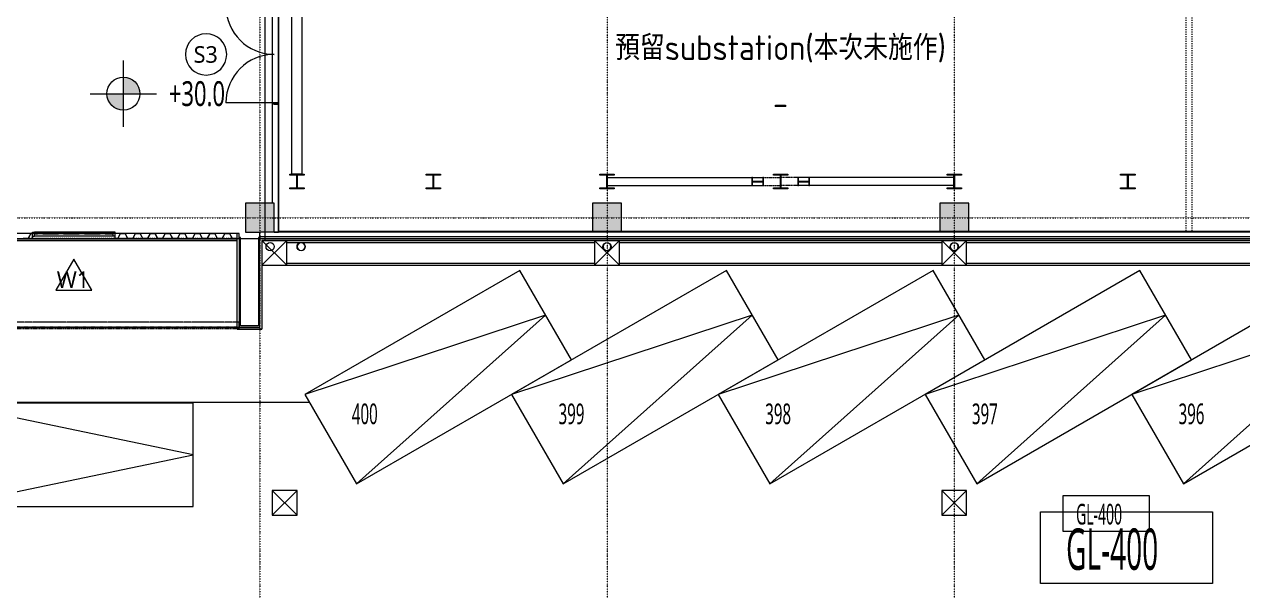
# Model space of a CAD drawing. Extents: x -76427 to 292734, y -42117 to 131250.
# Drawn here: x 12304 to 41777, y -9022 to 4677 of the extents above; entities that cross this region are included whole.
import ezdxf
from ezdxf.enums import TextEntityAlignment as Align

# ---------------------------------------------------------------- set-up
doc = ezdxf.new("R2010")
doc.units = 0
doc.header["$LTSCALE"] = 10
for name, pattern in [('H12PL1$0$DOTK1', [0.01, 0.005, -0.005]), ('H12PL1$0$HIDDEN', [0.4, 0.3, -0.1]), ('H12PL1$0$JJP_三點線', [0.9, 0.3, -0.15, 0, -0.15, 0, -0.15, 0, -0.15]), ('H12PL1$0$JJP_虛線(退縮線、投影線、地下室範圍、非屬本工程、圖面分區)', [0.45, 0.3, -0.15]), ('XFM7P10ICA$0$H12PL1$0$HIDDEN', [0.4, 0.3, -0.1]), ('XFM7P10ICA$0$H12PL1$0$JJP_三點線', [0.9, 0.3, -0.15, 0, -0.15, 0, -0.15, 0, -0.15]), ('XFM7P10ICA$0$H12PL1$0$JJP_虛線(退縮線、投影線、地下室範圍、非屬本工程、圖面分區)', [0.45, 0.3, -0.15]), ('XFM7P10ICA$0$H12PL1$0$TAI_虛線', [5.644, 2.822, -2.822])]:
    doc.linetypes.add(name, pattern=pattern)
for name, color, linetype in [('H12PL1$0$A-LABEL-HIGH.200K', 252, 'Continuous'), ('H12PL1$0$A-OBJE-MEP', 252, 'Continuous'), ('H12PL1$0$A-WALL-EX', 252, 'Continuous'), ('H12PL1$0$A-WALL-IN', 252, 'Continuous'), ('H12PL1$0$Hattch', 252, 'Continuous'), ('H12PL1$0$L10_14_200_LEVEL', 252, 'Continuous'), ('H12PL1$0$L10_14_DRAN', 252, 'Continuous'), ('H12PL1$0$L10_14_KABE1', 252, 'Continuous'), ('H12PL1$0$L10_14_LEVEL', 252, 'Continuous'), ('H12PL1$0$L10_14_PKG', 252, 'Continuous'), ('H12PL1$0$L10_14_PKG-NN', 252, 'Continuous'), ('H12PL1$0$L10_14_SIAGE2', 252, 'Continuous'), ('H12PL1$0$L10_14_SITE', 252, 'Continuous'), ('H12PL1$0$L10_14_SUGATA3', 252, 'Continuous'), ('H12PL1$0$L10_14_SUGATA4', 252, 'Continuous'), ('H12PL1$0$L10_14_SUGATAD', 252, 'Continuous'), ('H12PL1$0$S-BEAM-SHOW.200K', 252, 'Continuous'), ('H12PL1$0$S-COL', 252, 'Continuous'), ('H12PL1$0$S-COL.200K', 252, 'Continuous'), ('H12PL1$0$S-FNDN', 252, 'Continuous'), ('H12PL1$0$S-GRID', 252, 'Continuous'), ('H12PL1$0$S-SLAB-SHOW.200K', 252, 'Continuous'), ('H12PL1$0$Window', 252, 'Continuous'), ('XFM7P10ICA$0$H12PL1$0$A-OBJE-MEP', 252, 'Continuous'), ('XFM7P10ICA$0$H12PL1$0$A-WALL-EX', 252, 'Continuous'), ('XFM7P10ICA$0$H12PL1$0$A-WALL-IN', 252, 'Continuous'), ('XFM7P10ICA$0$H12PL1$0$A-WALL-IN-200K.200K', 252, 'Continuous'), ('XFM7P10ICA$0$H12PL1$0$A-ZONE', 252, 'Continuous'), ('XFM7P10ICA$0$H12PL1$0$D label', 252, 'Continuous'), ('XFM7P10ICA$0$H12PL1$0$Door', 252, 'Continuous'), ('XFM7P10ICA$0$H12PL1$0$Hattch', 252, 'Continuous'), ('XFM7P10ICA$0$H12PL1$0$L-ROAD', 252, 'Continuous'), ('XFM7P10ICA$0$H12PL1$0$S-COL', 252, 'Continuous'), ('XFM7P10ICA$0$H12PL1$0$S-FNDN', 252, 'Continuous'), ('XFM7P10ICA$0$H12PL1$0$S-GRID', 252, 'Continuous'), ('XFM7P10ICA$0$H12PL1$0$W label', 252, 'Continuous'), ('XFM7P10ICA$0$H12PL1$0$Window', 252, 'Continuous')]:
    doc.layers.add(name, color=color, linetype=linetype)
doc.styles.add('H12PL1$0$Standard', font='', dxfattribs={"width": 0.8})
doc.styles.add('XFM7P10ICA$0$H12PL1$0$Standard', font='isocp.shx', dxfattribs={"bigfont": 'chineset.shx'})
doc.styles.get('H12PL1$0$Standard').set_extended_font_data('Microsoft JhengHei')

# ---------------------------------------------------------------- blocks, each defined once
blk = doc.blocks.new('XFM7P10ICA$0$H12PL1')
at = {"layer": 'XFM7P10ICA$0$H12PL1$0$Hattch', "linetype": 'Continuous', "lineweight": 0}
for points in [[(18450, 2750), (18450, 2782), (18350, 2782), (18350, 2750)], [(17650, -350), (18000, -350), (18350, -350), (18350, 350), (17650, 350)], [(26050, 350), (26050, -350), (26750, -350), (26750, 350)], [(34450, 350), (34450, -350), (35150, -350), (35150, 350)]]:
    blk.add_hatch(color=256, dxfattribs=at).paths.add_polyline_path(points)
at = {"layer": 'XFM7P10ICA$0$H12PL1$0$A-OBJE-MEP', "lineweight": 0, "flags": 128}
for points in [[(19095, -700, 1), (18905, -700, 1)], [(26495, -700, 1), (26305, -700, 1)], [(34895, -700, 1), (34705, -700, 1)]]:
    blk.add_lwpolyline(points, format="xyb", close=True, dxfattribs=at)
at = {"layer": 'XFM7P10ICA$0$H12PL1$0$A-OBJE-MEP', "lineweight": 0}
for centre in [(19000, -700), (26400, -700), (34800, -700)]:
    blk.add_circle(centre, 100, dxfattribs=at)
at = {"layer": 'XFM7P10ICA$0$H12PL1$0$A-WALL-EX', "lineweight": 0}
for p, q in [((12500, -500), (12500, -380)), ((14500, -380), (12500, -380)), ((12500, -500), (14500, -500)), ((14500, -500), (14500, -380)), ((68150, -465), (18000, -465))]:
    blk.add_line(p, q, dxfattribs=at)
at = {"layer": 'XFM7P10ICA$0$H12PL1$0$A-WALL-EX', "linetype": 'XFM7P10ICA$0$H12PL1$0$JJP_虛線(退縮線、投影線、地下室範圍、非屬本工程、圖面分區)', "lineweight": 0}
blk.add_line((-380, -2649.97), (17500, -2649.97), dxfattribs=at)
at = {"layer": 'XFM7P10ICA$0$H12PL1$0$A-WALL-EX', "lineweight": 0, "flags": 128}
for points in [[(12500, -380), (-380, -380)], [(-380, -500), (12500, -500)], [(17450, -380), (14500, -380)], [(14500, -500), (17450, -500)], [(17450, -500), (17450, -380)], [(17535, -482.5), (17500, -482.5)], [(17500, -482.5), (17500, -2615)], [(17535, -2615), (17535, -482.5)], [(18000, -482.5), (17965, -482.5)], [(17965, -482.5), (17965, -2615)], [(68150, -350), (18000, -350)], [(18000, -465), (18000, -350)], [(18000, -482.5), (18000, -465)], [(18000, -500), (68150, -500)], [(18000, -2650), (18000, -500)], [(17500, -2650), (17535, -2650)], [(17965, -2615), (17535, -2615)], [(17535, -2650), (17965, -2650)], [(17965, -2650), (18000, -2650)]]:
    blk.add_lwpolyline(points, dxfattribs=at)
at = {"layer": 'XFM7P10ICA$0$H12PL1$0$A-WALL-EX', "linetype": 'XFM7P10ICA$0$H12PL1$0$JJP_虛線(退縮線、投影線、地下室範圍、非屬本工程、圖面分區)', "lineweight": 0, "flags": 128}
for points in [[(-500, -2650), (17500, -2650)], [(17500, -2529.97), (-380, -2529.97)], [(17450, -2530), (-380, -2530)], [(17500, -2530), (-380, -2530)], [(-380, -2650), (17450, -2650)], [(17450, -2650), (17450, -2530)], [(17500, -2649.97), (17500, -2529.97)], [(17500, -2680), (17500, -2530)], [(17500, -2650), (17500, -2649.97)], [(-530, -2680), (17500, -2680)]]:
    blk.add_lwpolyline(points, dxfattribs=at)
at = {"layer": 'XFM7P10ICA$0$H12PL1$0$A-WALL-IN', "lineweight": 0}
for p, q in [((18300, 2750), (18300, 2707)), ((18350, 2750), (18300, 2750)), ((18450, 2750), (18350, 2750)), ((18450, 2750), (18450, 2707))]:
    blk.add_line(p, q, dxfattribs=at)
at = {"layer": 'XFM7P10ICA$0$H12PL1$0$A-WALL-IN', "lineweight": 0, "flags": 128}
for points in [[(18300, 2750), (18300, 350)], [(18450, -350), (18450, 2750)], [(18350, -350), (18450, -350)]]:
    blk.add_lwpolyline(points, dxfattribs=at)
at = {"layer": 'XFM7P10ICA$0$H12PL1$0$A-WALL-IN-200K.200K', "linetype": 'XFM7P10ICA$0$H12PL1$0$TAI_虛線', "lineweight": 0}
for points in [[(40400, 15400), (40400, -350)], [(40550, 15400), (40550, -350)]]:
    blk.add_lwpolyline(points, dxfattribs=at)
at = {"layer": 'XFM7P10ICA$0$H12PL1$0$D label', "lineweight": 0, "flags": 128}
blk.add_lwpolyline([(16700, 4450, 1), (16700, 3450, 1)], format="xyb", close=True, dxfattribs=at)
at = {"layer": 'XFM7P10ICA$0$H12PL1$0$Door', "lineweight": 0}
for p, q in [((18350, 2782), (17182, 2782)), ((18350, 2750), (18300, 2750)), ((18350, 2750), (18300, 2750)), ((18300, 2750), (18300, 2707)), ((18300, 2750), (18300, 2707)), ((18450, 2782), (18350, 2782)), ((18350, 2782), (18350, 2750)), ((18350, 2750), (18450, 2750)), ((18450, 2750), (18350, 2750)), ((18450, 2750), (18350, 2750)), ((18450, 2750), (18450, 2782)), ((18450, 2750), (18450, 2707)), ((18450, 2750), (18450, 2707))]:
    blk.add_line(p, q, dxfattribs=at)
for centre, start, end in [((18350, 5118), 180, 270), ((18350, 2782), 90, 180)]:
    blk.add_arc(centre, 1168, start, end, dxfattribs=at)
at = {"layer": 'XFM7P10ICA$0$H12PL1$0$Hattch', "lineweight": 0}
for p, q in [((12276.34, -498.32), (12398.02, -498.32)), ((12457.18, -380), (12398.02, -498.32)), ((12458.22, -381.68), (12399.06, -500)), ((12458.22, -381.68), (12500, -381.68)), ((14500, -498.32), (14564.25, -498.32)), ((14623.41, -380), (14564.25, -498.32)), ((14624.45, -381.68), (14565.29, -500)), ((14624.45, -381.68), (14742.37, -381.68)), ((14742.37, -381.68), (14801.53, -500)), ((14743.41, -380), (14802.57, -498.32)), ((14926.33, -500), (14802.57, -500)), ((14803.61, -498.32), (14925.29, -498.32)), ((14984.45, -380), (14925.29, -498.32)), ((14985.49, -381.68), (14926.33, -500)), ((14984.45, -380), (15104.45, -380)), ((14985.49, -381.68), (15103.41, -381.68)), ((15103.41, -381.68), (15162.57, -500)), ((15104.45, -380), (15163.61, -498.32)), ((15287.37, -500), (15163.61, -500)), ((15164.65, -498.32), (15286.33, -498.32)), ((15345.49, -380), (15286.33, -498.32)), ((15346.53, -381.68), (15287.37, -500)), ((15345.49, -380), (15465.49, -380)), ((15346.53, -381.68), (15464.45, -381.68)), ((15464.45, -381.68), (15523.61, -500)), ((15465.49, -380), (15524.65, -498.32)), ((15648.4, -500), (15524.65, -500)), ((15525.69, -498.32), (15647.37, -498.32)), ((15706.53, -380), (15647.37, -498.32)), ((15707.56, -381.68), (15648.4, -500)), ((15706.53, -380), (15826.53, -380)), ((15707.56, -381.68), (15825.49, -381.68)), ((15825.49, -381.68), (15884.65, -500)), ((15826.53, -380), (15885.69, -498.32)), ((16009.44, -500), (15885.69, -500)), ((15886.72, -498.32), (16008.4, -498.32)), ((16067.56, -380), (16008.4, -498.32)), ((16068.6, -381.68), (16009.44, -500)), ((16067.56, -380), (16187.56, -380)), ((16068.6, -381.68), (16186.53, -381.68)), ((16186.53, -381.68), (16245.69, -500)), ((16187.56, -380), (16246.72, -498.32)), ((16370.48, -500), (16246.72, -500)), ((16247.76, -498.32), (16369.44, -498.32)), ((16428.6, -380), (16369.44, -498.32)), ((16429.64, -381.68), (16370.48, -500)), ((16428.6, -380), (16548.6, -380)), ((16429.64, -381.68), (16547.56, -381.68)), ((16547.56, -381.68), (16606.72, -500)), ((16548.6, -380), (16607.76, -498.32)), ((16731.52, -500), (16607.76, -500)), ((16608.8, -498.32), (16730.48, -498.32)), ((16789.64, -380), (16730.48, -498.32)), ((16790.68, -381.68), (16731.52, -500)), ((16789.64, -380), (16909.64, -380)), ((16790.68, -381.68), (16908.6, -381.68)), ((16908.6, -381.68), (16967.76, -500)), ((16909.64, -380), (16968.8, -498.32)), ((17092.56, -500), (16968.8, -500)), ((16969.84, -498.32), (17091.52, -498.32)), ((17150.68, -380), (17091.52, -498.32)), ((17151.72, -381.68), (17092.56, -500)), ((17150.68, -380), (17270.68, -380)), ((17151.72, -381.68), (17269.64, -381.68)), ((17269.64, -381.68), (17328.8, -500)), ((17270.68, -380), (17329.84, -498.32)), ((17330.88, -498.32), (17450, -498.32))]:
    blk.add_line(p, q, dxfattribs=at)
at = {"layer": 'XFM7P10ICA$0$H12PL1$0$L-ROAD', "lineweight": 0, "flags": 128}
blk.add_lwpolyline([(151150, -2700), (127250, -2700), (127250, -4120), (126650, -4120), (126650, -552.88), (77100, -552.88), (77100, -3810), (68100, -3810), (68100, -552.88), (18050, -552.88), (18050, -2700), (17450, -2700), (17450, -552.88), (-550, -552.88), (-550, -4462.88), (-15800, -4460), (-15800, -9999.44), (244200.03, -10064.78)], dxfattribs=at)
at = {"layer": 'XFM7P10ICA$0$H12PL1$0$S-COL', "lineweight": 0, "flags": 128}
for points in [[(18350, -350), (18350, 350), (17650, 350), (17650, -350), (18000, -350)], [(26750, -350), (26750, 350), (26050, 350), (26050, -350)], [(35150, -350), (35150, 350), (34450, 350), (34450, -350)]]:
    blk.add_lwpolyline(points, dxfattribs=at)
at = {"layer": 'XFM7P10ICA$0$H12PL1$0$S-FNDN', "lineweight": 0, "flags": 128}
blk.add_lwpolyline([(17700, 15300), (-480.5, 15300), (-480.5, -500), (93900, -500), (93900, 74700), (17700, 74700)], close=True, dxfattribs=at)
at = {"layer": 'XFM7P10ICA$0$H12PL1$0$S-GRID', "linetype": 'XFM7P10ICA$0$H12PL1$0$JJP_三點線', "lineweight": 0}
for p, q in [((18000, 128250), (18000, -28000)), ((26400, 128250), (26400, -28000)), ((34800, 128250), (34800, -28000)), ((-29000, 0), (289600, 0))]:
    blk.add_line(p, q, dxfattribs=at)
at = {"layer": 'XFM7P10ICA$0$H12PL1$0$W label', "lineweight": 0, "flags": 128}
blk.add_lwpolyline([(13066.99, -1750), (13933.01, -1750), (13500, -1000)], close=True, dxfattribs=at)
at = {"layer": 'XFM7P10ICA$0$H12PL1$0$Window', "lineweight": 0}
for p, q in [((12500, -450), (12500, -350)), ((12500, -350), (12550, -350)), ((12500, -450), (12550, -450)), ((14450, -350), (12550, -350)), ((12550, -450), (12550, -350)), ((14450, -450), (12550, -450)), ((14450, -450), (14450, -350)), ((14500, -350), (14450, -350)), ((14500, -450), (14450, -450)), ((14500, -450), (14500, -350))]:
    blk.add_line(p, q, dxfattribs=at)
at = {"layer": 'XFM7P10ICA$0$H12PL1$0$Window', "linetype": 'XFM7P10ICA$0$H12PL1$0$HIDDEN', "lineweight": 0}
blk.add_line((14450, -400), (12550, -400), dxfattribs=at)
at = {"layer": 'XFM7P10ICA$0$H12PL1$0$A-ZONE', "style": 'XFM7P10ICA$0$H12PL1$0$Standard'}
for s, p in [('預留substation(本次未施作)', (30597.09, 4413.13)), ('-', (30597.09, 3066.68))]:
    blk.add_text(s, height=600, dxfattribs=at).set_placement(p, align=Align.TOP_CENTER)
at = {"layer": 'XFM7P10ICA$0$H12PL1$0$D label', "lineweight": 0, "insert": (16400.76, 3743.41), "char_height": 400, "attachment_point": 7, "style": 'XFM7P10ICA$0$H12PL1$0$Standard'}
blk.add_mtext('\\A1;\\pt0;{\\fMicrosoft JhengHei|b0|i0|c136|p34;S3}', dxfattribs=at)
at = {"layer": 'XFM7P10ICA$0$H12PL1$0$W label', "lineweight": 0, "insert": (13088.32, -1700), "char_height": 400, "attachment_point": 7, "style": 'XFM7P10ICA$0$H12PL1$0$Standard'}
blk.add_mtext('\\A1;\\pt0;{\\fMicrosoft JhengHei|b0|i0|c136|p34;W1}', dxfattribs=at)
blk = doc.blocks.new('XFM7P10ICA')
blk.add_blockref('XFM7P10ICA$0$H12PL1', (0, 0))
blk = doc.blocks.new('H12PL1')
at = {"layer": 'H12PL1$0$Hattch', "linetype": 'Continuous', "lineweight": 0}
for points in [[(14700, 3000), (15100, 3000), (15069.55, 3153.07), (14982.84, 3282.84), (14853.07, 3369.55), (14700, 3400)], [(14700, 3000), (14300, 3000), (14330.45, 2846.93), (14417.16, 2717.16), (14546.93, 2630.45), (14700, 2600)]]:
    blk.add_hatch(color=256, dxfattribs=at).paths.add_polyline_path(points)
at = {"layer": 'H12PL1$0$A-LABEL-HIGH.200K', "lineweight": 0}
for p, q in [((14700, 2200), (14700, 3800)), ((13900, 3000), (15500, 3000))]:
    blk.add_line(p, q, dxfattribs=at)
blk.add_circle((14700, 3000), 400, dxfattribs=at)
at = {"layer": 'H12PL1$0$A-OBJE-MEP', "lineweight": 0, "flags": 128}
for points in [[(19095, -700, 1), (18905, -700, 1)], [(26495, -700, 1), (26305, -700, 1)], [(34895, -700, 1), (34705, -700, 1)]]:
    blk.add_lwpolyline(points, format="xyb", close=True, dxfattribs=at)
at = {"layer": 'H12PL1$0$A-OBJE-MEP', "lineweight": 0}
for centre in [(19000, -700), (26400, -700), (34800, -700)]:
    blk.add_circle(centre, 100, dxfattribs=at)
at = {"layer": 'H12PL1$0$A-WALL-EX', "lineweight": 0}
for p, q in [((12500, -500), (12500, -380)), ((14500, -380), (12500, -380)), ((12500, -500), (14500, -500)), ((14500, -500), (14500, -380)), ((68150, -465), (18000, -465))]:
    blk.add_line(p, q, dxfattribs=at)
at = {"layer": 'H12PL1$0$A-WALL-EX', "linetype": 'H12PL1$0$JJP_虛線(退縮線、投影線、地下室範圍、非屬本工程、圖面分區)', "lineweight": 0}
blk.add_line((-380, -2649.97), (17500, -2649.97), dxfattribs=at)
at = {"layer": 'H12PL1$0$A-WALL-EX', "lineweight": 0, "flags": 128}
for points in [[(12500, -380), (-380, -380)], [(-380, -500), (12500, -500)], [(17500, -380), (14500, -380)], [(14500, -500), (17500, -500)], [(17500, -500), (17500, -380)], [(17535, -482.5), (17500, -482.5)], [(17500, -482.5), (17500, -2615)], [(17500, -500), (17500, -2650)], [(17500, -500), (17500, -2650)], [(17500, -500), (17500, -2650)], [(17500, -500), (17500, -2650)], [(17535, -2615), (17535, -482.5)], [(18000, -482.5), (17965, -482.5)], [(17965, -482.5), (17965, -2615)], [(68150, -350), (18000, -350)], [(18000, -465), (18000, -350)], [(18000, -482.5), (18000, -465)], [(18000, -500), (68150, -500)], [(18000, -500), (68150, -500)], [(18000, -500), (68150, -500)], [(18000, -500), (68150, -500)], [(18000, -500), (68150, -500)], [(18000, -500), (68150, -500)], [(18000, -500), (68150, -500)], [(18000, -500), (68150, -500)], [(18000, -2650), (18000, -500)], [(17500, -2650), (17535, -2650)], [(17965, -2615), (17535, -2615)], [(17535, -2650), (17965, -2650)], [(17965, -2650), (18000, -2650)]]:
    blk.add_lwpolyline(points, dxfattribs=at)
at = {"layer": 'H12PL1$0$A-WALL-EX', "linetype": 'H12PL1$0$JJP_虛線(退縮線、投影線、地下室範圍、非屬本工程、圖面分區)', "lineweight": 0, "flags": 128}
for points in [[(-500, -2650), (17500, -2650)], [(17500, -2529.97), (-380, -2529.97)], [(17500, -2530), (-380, -2530)], [(17500, -2530), (-380, -2530)], [(-380, -2650), (17500, -2650)], [(17500, -2649.97), (17500, -2529.97)], [(17500, -2650), (17500, -2530)], [(17500, -2680), (17500, -2530)], [(17500, -2650), (17500, -2649.97)], [(-530, -2680), (17500, -2680)]]:
    blk.add_lwpolyline(points, dxfattribs=at)
at = {"layer": 'H12PL1$0$A-WALL-IN', "lineweight": 0, "flags": 128}
for points in [[(18450, -350), (18450, 21000)], [(18300, 14550), (18300, 350)], [(18350, -350), (18450, -350)]]:
    blk.add_lwpolyline(points, dxfattribs=at)
at = {"layer": 'H12PL1$0$L10_14_200_LEVEL', "lineweight": 0, "flags": 128}
blk.add_lwpolyline([(37435.33, -6720.02), (39516.42, -6720.02), (39516.42, -7587.9), (37435.33, -7587.9)], close=True, dxfattribs=at)
at = {"layer": 'H12PL1$0$L10_14_DRAN', "lineweight": 0}
for centre in [(18250, -700), (26400, -700), (34800, -700)]:
    blk.add_circle(centre, 100, dxfattribs=at)
at = {"layer": 'H12PL1$0$L10_14_KABE1', "lineweight": 0}
for p, q in [((17450, -2700), (17450, -500)), ((18050, -550), (18050, -2700)), ((18050, -550), (68100, -550)), ((17450, -2700), (18050, -2700))]:
    blk.add_line(p, q, dxfattribs=at)
at = {"layer": 'H12PL1$0$L10_14_LEVEL', "lineweight": 0, "flags": 128}
blk.add_lwpolyline([(36884.13, -7114.17), (41046.31, -7114.17), (41046.31, -8849.94), (36884.13, -8849.94)], close=True, dxfattribs=at)
at = {"layer": 'H12PL1$0$L10_14_PKG', "lineweight": 0, "flags": 128}
for points in [[(20342.67, -6441.61), (25538.82, -3441.61), (24288.82, -1276.55), (19092.67, -4276.55)], [(25342.67, -6441.61), (30538.82, -3441.61), (29288.82, -1276.55), (24092.67, -4276.55)], [(30342.67, -6441.61), (35538.82, -3441.61), (34288.82, -1276.55), (29092.67, -4276.55)], [(35342.67, -6441.61), (40538.82, -3441.61), (39288.82, -1276.55), (34092.67, -4276.55)], [(40342.67, -6441.61), (45538.82, -3441.61), (44288.82, -1276.55), (39092.67, -4276.55)], [(10387.5, -6985), (16387.5, -6985), (16387.5, -4485), (10387.5, -4485)]]:
    blk.add_lwpolyline(points, close=True, dxfattribs=at)
for points in [[(20342.67, -6441.61), (24913.82, -2359.08), (19092.67, -4276.55)], [(25342.67, -6441.61), (29913.82, -2359.08), (24092.67, -4276.55)], [(30342.67, -6441.61), (34913.82, -2359.08), (29092.67, -4276.55)], [(35342.67, -6441.61), (39913.82, -2359.08), (34092.67, -4276.55)], [(40342.67, -6441.61), (44913.82, -2359.08), (39092.67, -4276.55)], [(10387.5, -6985), (16387.5, -5735), (10387.5, -4485)]]:
    blk.add_lwpolyline(points, dxfattribs=at)
at = {"layer": 'H12PL1$0$L10_14_SIAGE2', "lineweight": 0, "flags": 128}
for points in [[(12346.4, -500), (12321.6, -500)], [(12396, -500), (12371.2, -500)], [(12445.6, -500), (12420.8, -500)], [(12495.2, -500), (12470.4, -500)], [(12544.8, -500), (12520, -500)], [(12594.4, -500), (12569.6, -500)], [(12644, -500), (12619.2, -500)], [(12693.6, -500), (12668.8, -500)], [(12743.2, -500), (12718.4, -500)], [(12792.8, -500), (12768, -500)], [(12842.4, -500), (12817.6, -500)], [(12892, -500), (12867.2, -500)], [(12941.6, -500), (12916.8, -500)], [(12991.2, -500), (12966.4, -500)], [(13040.8, -500), (13016, -500)], [(13090.4, -500), (13065.6, -500)], [(13140, -500), (13115.2, -500)], [(13189.6, -500), (13164.8, -500)], [(13239.2, -500), (13214.4, -500)], [(13288.8, -500), (13264, -500)], [(13338.4, -500), (13313.6, -500)], [(13388, -500), (13363.2, -500)], [(13437.6, -500), (13412.8, -500)], [(13487.2, -500), (13462.4, -500)], [(13536.8, -500), (13512, -500)], [(13586.4, -500), (13561.6, -500)], [(13636, -500), (13611.2, -500)], [(13685.6, -500), (13660.8, -500)], [(13735.2, -500), (13710.4, -500)], [(13784.8, -500), (13760, -500)], [(13834.4, -500), (13809.6, -500)], [(13884, -500), (13859.2, -500)], [(13933.6, -500), (13908.8, -500)], [(13983.2, -500), (13958.4, -500)], [(14032.8, -500), (14008, -500)], [(14082.4, -500), (14057.6, -500)], [(14132, -500), (14107.2, -500)], [(14181.6, -500), (14156.8, -500)], [(14231.2, -500), (14206.4, -500)], [(14280.8, -500), (14256, -500)], [(14330.4, -500), (14305.6, -500)], [(14380, -500), (14355.2, -500)], [(14429.6, -500), (14404.8, -500)], [(14479.2, -500), (14454.4, -500)], [(14528.8, -500), (14504, -500)], [(14578.4, -500), (14553.6, -500)], [(14628, -500), (14603.2, -500)], [(14677.6, -500), (14652.8, -500)], [(14727.2, -500), (14702.4, -500)], [(14776.8, -500), (14752, -500)], [(14826.4, -500), (14801.6, -500)], [(14876, -500), (14851.2, -500)], [(14925.6, -500), (14900.8, -500)], [(14975.2, -500), (14950.4, -500)], [(15024.8, -500), (15000, -500)], [(15074.4, -500), (15049.6, -500)], [(15124, -500), (15099.2, -500)], [(15173.6, -500), (15148.8, -500)], [(15223.2, -500), (15198.4, -500)], [(15272.8, -500), (15248, -500)], [(15322.4, -500), (15297.6, -500)], [(15372, -500), (15347.2, -500)], [(15421.6, -500), (15396.8, -500)], [(15471.2, -500), (15446.4, -500)], [(15520.8, -500), (15496, -500)], [(15570.4, -500), (15545.6, -500)], [(15620, -500), (15595.2, -500)], [(15669.6, -500), (15644.8, -500)], [(15719.2, -500), (15694.4, -500)], [(15768.8, -500), (15744, -500)], [(15818.4, -500), (15793.6, -500)], [(15868, -500), (15843.2, -500)], [(15917.6, -500), (15892.8, -500)], [(15967.2, -500), (15942.4, -500)], [(16016.8, -500), (15992, -500)], [(16066.4, -500), (16041.6, -500)], [(16116, -500), (16091.2, -500)], [(16165.6, -500), (16140.8, -500)], [(16215.2, -500), (16190.4, -500)], [(16264.8, -500), (16240, -500)], [(16314.4, -500), (16289.6, -500)], [(16364, -500), (16339.2, -500)], [(16413.6, -500), (16388.8, -500)], [(16463.2, -500), (16438.4, -500)], [(16512.8, -500), (16488, -500)], [(16562.4, -500), (16537.6, -500)], [(16612, -500), (16587.2, -500)], [(16661.6, -500), (16636.8, -500)], [(16711.2, -500), (16686.4, -500)], [(16760.8, -500), (16736, -500)], [(16810.4, -500), (16785.6, -500)], [(16860, -500), (16835.2, -500)], [(16909.6, -500), (16884.8, -500)], [(16959.2, -500), (16934.4, -500)], [(17008.8, -500), (16984, -500)], [(17058.4, -500), (17033.6, -500)], [(17108, -500), (17083.2, -500)], [(17157.6, -500), (17132.8, -500)], [(17207.2, -500), (17182.4, -500)], [(17256.8, -500), (17232, -500)], [(17306.4, -500), (17281.6, -500)], [(17356, -500), (17331.2, -500)], [(17405.6, -500), (17380.8, -500)], [(17455.2, -500), (17430.4, -500)]]:
    blk.add_lwpolyline(points, dxfattribs=at)
at = {"layer": 'H12PL1$0$L10_14_SITE', "lineweight": 0}
blk.add_line((-500, -4460), (19198.58, -4460), dxfattribs=at)
at = {"layer": 'H12PL1$0$L10_14_SUGATA3', "lineweight": 0}
for p, q in [((18050, -1150), (18650, -550)), ((18050, -550), (18650, -1150)), ((26100, -1150), (26700, -550)), ((26100, -550), (26700, -1150)), ((34500, -1150), (35100, -550)), ((34500, -550), (35100, -1150)), ((18650, -600), (26100, -600)), ((26700, -600), (34500, -600)), ((35100, -600), (42900, -600)), ((18650, -1100), (26100, -1100)), ((18650, -1150), (67500, -1150)), ((26700, -1100), (34500, -1100)), ((35100, -1100), (42900, -1100)), ((18300, -6600), (18900, -7200)), ((18300, -7200), (18900, -6600)), ((34500, -6600), (35100, -7200)), ((34500, -7200), (35100, -6600))]:
    blk.add_line(p, q, dxfattribs=at)
at = {"layer": 'H12PL1$0$L10_14_SUGATA3', "lineweight": 0, "flags": 128}
for points in [[(18050, -1150), (18650, -1150), (18650, -550), (18050, -550)], [(26100, -1150), (26700, -1150), (26700, -550), (26100, -550)], [(34500, -1150), (35100, -1150), (35100, -550), (34500, -550)], [(18300, -7200), (18900, -7200), (18900, -6600), (18300, -6600)], [(34500, -7200), (35100, -7200), (35100, -6600), (34500, -6600)]]:
    blk.add_lwpolyline(points, close=True, dxfattribs=at)
at = {"layer": 'H12PL1$0$L10_14_SUGATA4', "lineweight": 0}
blk.add_line((-550, -550), (17450, -550), dxfattribs=at)
at = {"layer": 'H12PL1$0$L10_14_SUGATAD', "linetype": 'H12PL1$0$DOTK1', "lineweight": 0}
blk.add_line((17450, -2650), (-500, -2650), dxfattribs=at)
at = {"layer": 'H12PL1$0$S-BEAM-SHOW.200K', "lineweight": 0}
for p, q in [((18775, 1050), (18775, 6722.41)), ((19025, 1050), (19025, 6722.41)), ((19025, 1050), (18775, 1050)), ((26400, 975), (30182.35, 975)), ((26400, 775), (26400, 975)), ((29919.14, 975), (29902.34, 975)), ((29902.34, 975), (29902.34, 775)), ((29919.14, 885), (29919.14, 975)), ((29921.6, 880.76), (29919.14, 885)), ((30165.55, 885), (30163.09, 880.76)), ((30182.35, 975), (30165.55, 975)), ((30165.55, 975), (30165.55, 885)), ((30182.35, 775), (30182.35, 975)), ((34800, 975), (31017.65, 975)), ((31034.45, 975), (31017.65, 975)), ((31017.65, 975), (31017.65, 775)), ((31034.45, 885), (31034.45, 975)), ((31036.91, 880.76), (31034.45, 885)), ((31280.86, 885), (31278.4, 880.76)), ((31297.66, 975), (31280.86, 975)), ((31280.86, 975), (31280.86, 885)), ((31297.66, 775), (31297.66, 975)), ((34800, 975), (34800, 775)), ((26400, 775), (30182.35, 775)), ((29902.34, 775), (29919.14, 775)), ((29919.14, 865), (29921.6, 869.24)), ((29919.14, 775), (29919.14, 865)), ((29927.54, 879), (29921.6, 880.76)), ((29921.6, 869.24), (29927.54, 871)), ((30157.15, 879), (29927.54, 879)), ((29927.54, 871), (30157.15, 871)), ((30163.09, 880.76), (30157.15, 879)), ((30157.15, 871), (30163.09, 869.24)), ((30163.09, 869.24), (30165.55, 865)), ((30165.55, 865), (30165.55, 775)), ((30165.55, 775), (30182.35, 775)), ((34800, 775), (31017.65, 775)), ((31017.65, 775), (31034.45, 775)), ((31034.45, 865), (31036.91, 869.24)), ((31034.45, 775), (31034.45, 865)), ((31042.85, 879), (31036.91, 880.76)), ((31036.91, 869.24), (31042.85, 871)), ((31272.46, 879), (31042.85, 879)), ((31042.85, 871), (31272.46, 871)), ((31278.4, 880.76), (31272.46, 879)), ((31272.46, 871), (31278.4, 869.24)), ((31278.4, 869.24), (31280.86, 865)), ((31280.86, 865), (31280.86, 775)), ((31280.86, 775), (31297.66, 775))]:
    blk.add_line(p, q, dxfattribs=at)
at = {"layer": 'H12PL1$0$S-BEAM-SHOW.200K', "linetype": 'H12PL1$0$JJP_虛線(退縮線、投影線、地下室範圍、非屬本工程、圖面分區)', "lineweight": 0}
for p, q in [((30182.35, 975), (30600, 975)), ((31017.65, 975), (30600, 975)), ((30182.35, 775), (30600, 775)), ((31017.65, 775), (30600, 775))]:
    blk.add_line(p, q, dxfattribs=at)
at = {"layer": 'H12PL1$0$S-COL', "lineweight": 0, "flags": 128}
for points in [[(18350, -350), (18350, 350), (17650, 350), (17650, -350), (18000, -350)], [(26750, -350), (26750, 350), (26050, 350), (26050, -350)], [(35150, -350), (35150, 350), (34450, 350), (34450, -350)]]:
    blk.add_lwpolyline(points, dxfattribs=at)
at = {"layer": 'H12PL1$0$S-COL.200K', "lineweight": 0, "flags": 128}
for points in [[(19075, 1050), (19075, 1031), (18913, 1031, 0.41421356), (18906, 1024), (18906, 726, 0.41421356), (18913, 719), (19075, 719), (19075, 700), (18725, 700), (18725, 719), (18887, 719, 0.41421356), (18894, 726), (18894, 1024, 0.41421356), (18887, 1031), (18725, 1031), (18725, 1050)], [(22375, 1050), (22375, 1031), (22213, 1031, 0.41421356), (22206, 1024), (22206, 726, 0.41421356), (22213, 719), (22375, 719), (22375, 700), (22025, 700), (22025, 719), (22187, 719, 0.41421356), (22194, 726), (22194, 1024, 0.41421356), (22187, 1031), (22025, 1031), (22025, 1050)], [(26575, 1050), (26575, 1031), (26413, 1031, 0.41421356), (26406, 1024), (26406, 726, 0.41421356), (26413, 719), (26575, 719), (26575, 700), (26225, 700), (26225, 719), (26387, 719, 0.41421356), (26394, 726), (26394, 1024, 0.41421356), (26387, 1031), (26225, 1031), (26225, 1050)], [(30775, 1050), (30775, 1031), (30613, 1031, 0.41421356), (30606, 1024), (30606, 726, 0.41421356), (30613, 719), (30775, 719), (30775, 700), (30425, 700), (30425, 719), (30587, 719, 0.41421356), (30594, 726), (30594, 1024, 0.41421356), (30587, 1031), (30425, 1031), (30425, 1050)], [(34975, 1050), (34975, 1031), (34813, 1031, 0.41421356), (34806, 1024), (34806, 726, 0.41421356), (34813, 719), (34975, 719), (34975, 700), (34625, 700), (34625, 719), (34787, 719, 0.41421356), (34794, 726), (34794, 1024, 0.41421356), (34787, 1031), (34625, 1031), (34625, 1050)], [(39175, 1050), (39175, 1031), (39013, 1031, 0.41421356), (39006, 1024), (39006, 726, 0.41421356), (39013, 719), (39175, 719), (39175, 700), (38825, 700), (38825, 719), (38987, 719, 0.41421356), (38994, 726), (38994, 1024, 0.41421356), (38987, 1031), (38825, 1031), (38825, 1050)]]:
    blk.add_lwpolyline(points, format="xyb", close=True, dxfattribs=at)
at = {"layer": 'H12PL1$0$S-FNDN', "lineweight": 0, "flags": 128}
blk.add_lwpolyline([(43500, 74700), (18300, 74700), (18300, 15000), (18125, 15000), (18125, -550), (93300, -550), (93300, 74700)], close=True, dxfattribs=at)
at = {"layer": 'H12PL1$0$S-GRID', "linetype": 'H12PL1$0$JJP_三點線', "lineweight": 0}
for p, q in [((18000, 128250), (18000, -28000)), ((26400, 128250), (26400, -28000)), ((34800, 128250), (34800, -28000)), ((-29000, 0), (289600, 0))]:
    blk.add_line(p, q, dxfattribs=at)
at = {"layer": 'H12PL1$0$S-SLAB-SHOW.200K', "lineweight": 0, "flags": 128}
blk.add_lwpolyline([(18450, 10975), (18450, -330), (93300, -330), (93300, 15550), (97475, 15550), (97475, 18700), (39500, 18700), (39500, 10975)], close=True, dxfattribs=at)
at = {"layer": 'H12PL1$0$Window', "lineweight": 0}
for p, q in [((12500, -450), (12500, -350)), ((12500, -350), (12550, -350)), ((12500, -450), (12550, -450)), ((14450, -350), (12550, -350)), ((12550, -450), (12550, -350)), ((14450, -450), (12550, -450)), ((14450, -450), (14450, -350)), ((14500, -350), (14450, -350)), ((14500, -450), (14450, -450)), ((14500, -450), (14500, -350))]:
    blk.add_line(p, q, dxfattribs=at)
at = {"layer": 'H12PL1$0$Window', "linetype": 'H12PL1$0$HIDDEN', "lineweight": 0}
blk.add_line((14450, -400), (12550, -400), dxfattribs=at)
at = {"layer": 'H12PL1$0$A-LABEL-HIGH.200K', "lineweight": 0, "insert": (15800, 2690.12), "char_height": 600, "attachment_point": 7, "style": 'H12PL1$0$Standard'}
blk.add_mtext('\\A1;{\\W0.68;+30.0}', dxfattribs=at)
at = {"layer": 'H12PL1$0$L10_14_200_LEVEL', "linetype": 'Continuous', "lineweight": 0, "insert": (37746.02, -7175.83), "char_height": 500, "attachment_point": 4, "style": 'H12PL1$0$Standard'}
blk.add_mtext('\\A1;{\\W0.52;GL-400}', dxfattribs=at)
at = {"layer": 'H12PL1$0$L10_14_LEVEL', "linetype": 'Continuous', "lineweight": 0, "insert": (37505.52, -8025.79), "char_height": 1000, "attachment_point": 4, "style": 'H12PL1$0$Standard'}
blk.add_mtext('\\A1;{\\W0.52;GL-400}', dxfattribs=at)
at = {"layer": 'H12PL1$0$L10_14_PKG-NN', "linetype": 'Continuous', "lineweight": 0, "char_height": 500, "attachment_point": 4, "style": 'H12PL1$0$Standard'}
for s, insert in [('\\A1;{\\W0.56;400}', (20226.48, -4748.56)), ('\\A1;{\\W0.56;399}', (25226.48, -4748.56)), ('\\A1;{\\W0.56;398}', (30226.48, -4748.56)), ('\\A1;{\\W0.56;397}', (35226.48, -4748.56)), ('\\A1;{\\W0.56;396}', (40226.48, -4748.56))]:
    blk.add_mtext(s, dxfattribs=dict(at, insert=insert))

msp = doc.modelspace()

# ---------------------------------------------------------------- block references
msp.add_blockref('XFM7P10ICA', (0, 0))

# ---------------------------------------------------------------- next in the draw order: block references
msp.add_blockref('H12PL1', (0, 0))

doc.saveas('drawing.dxf')
